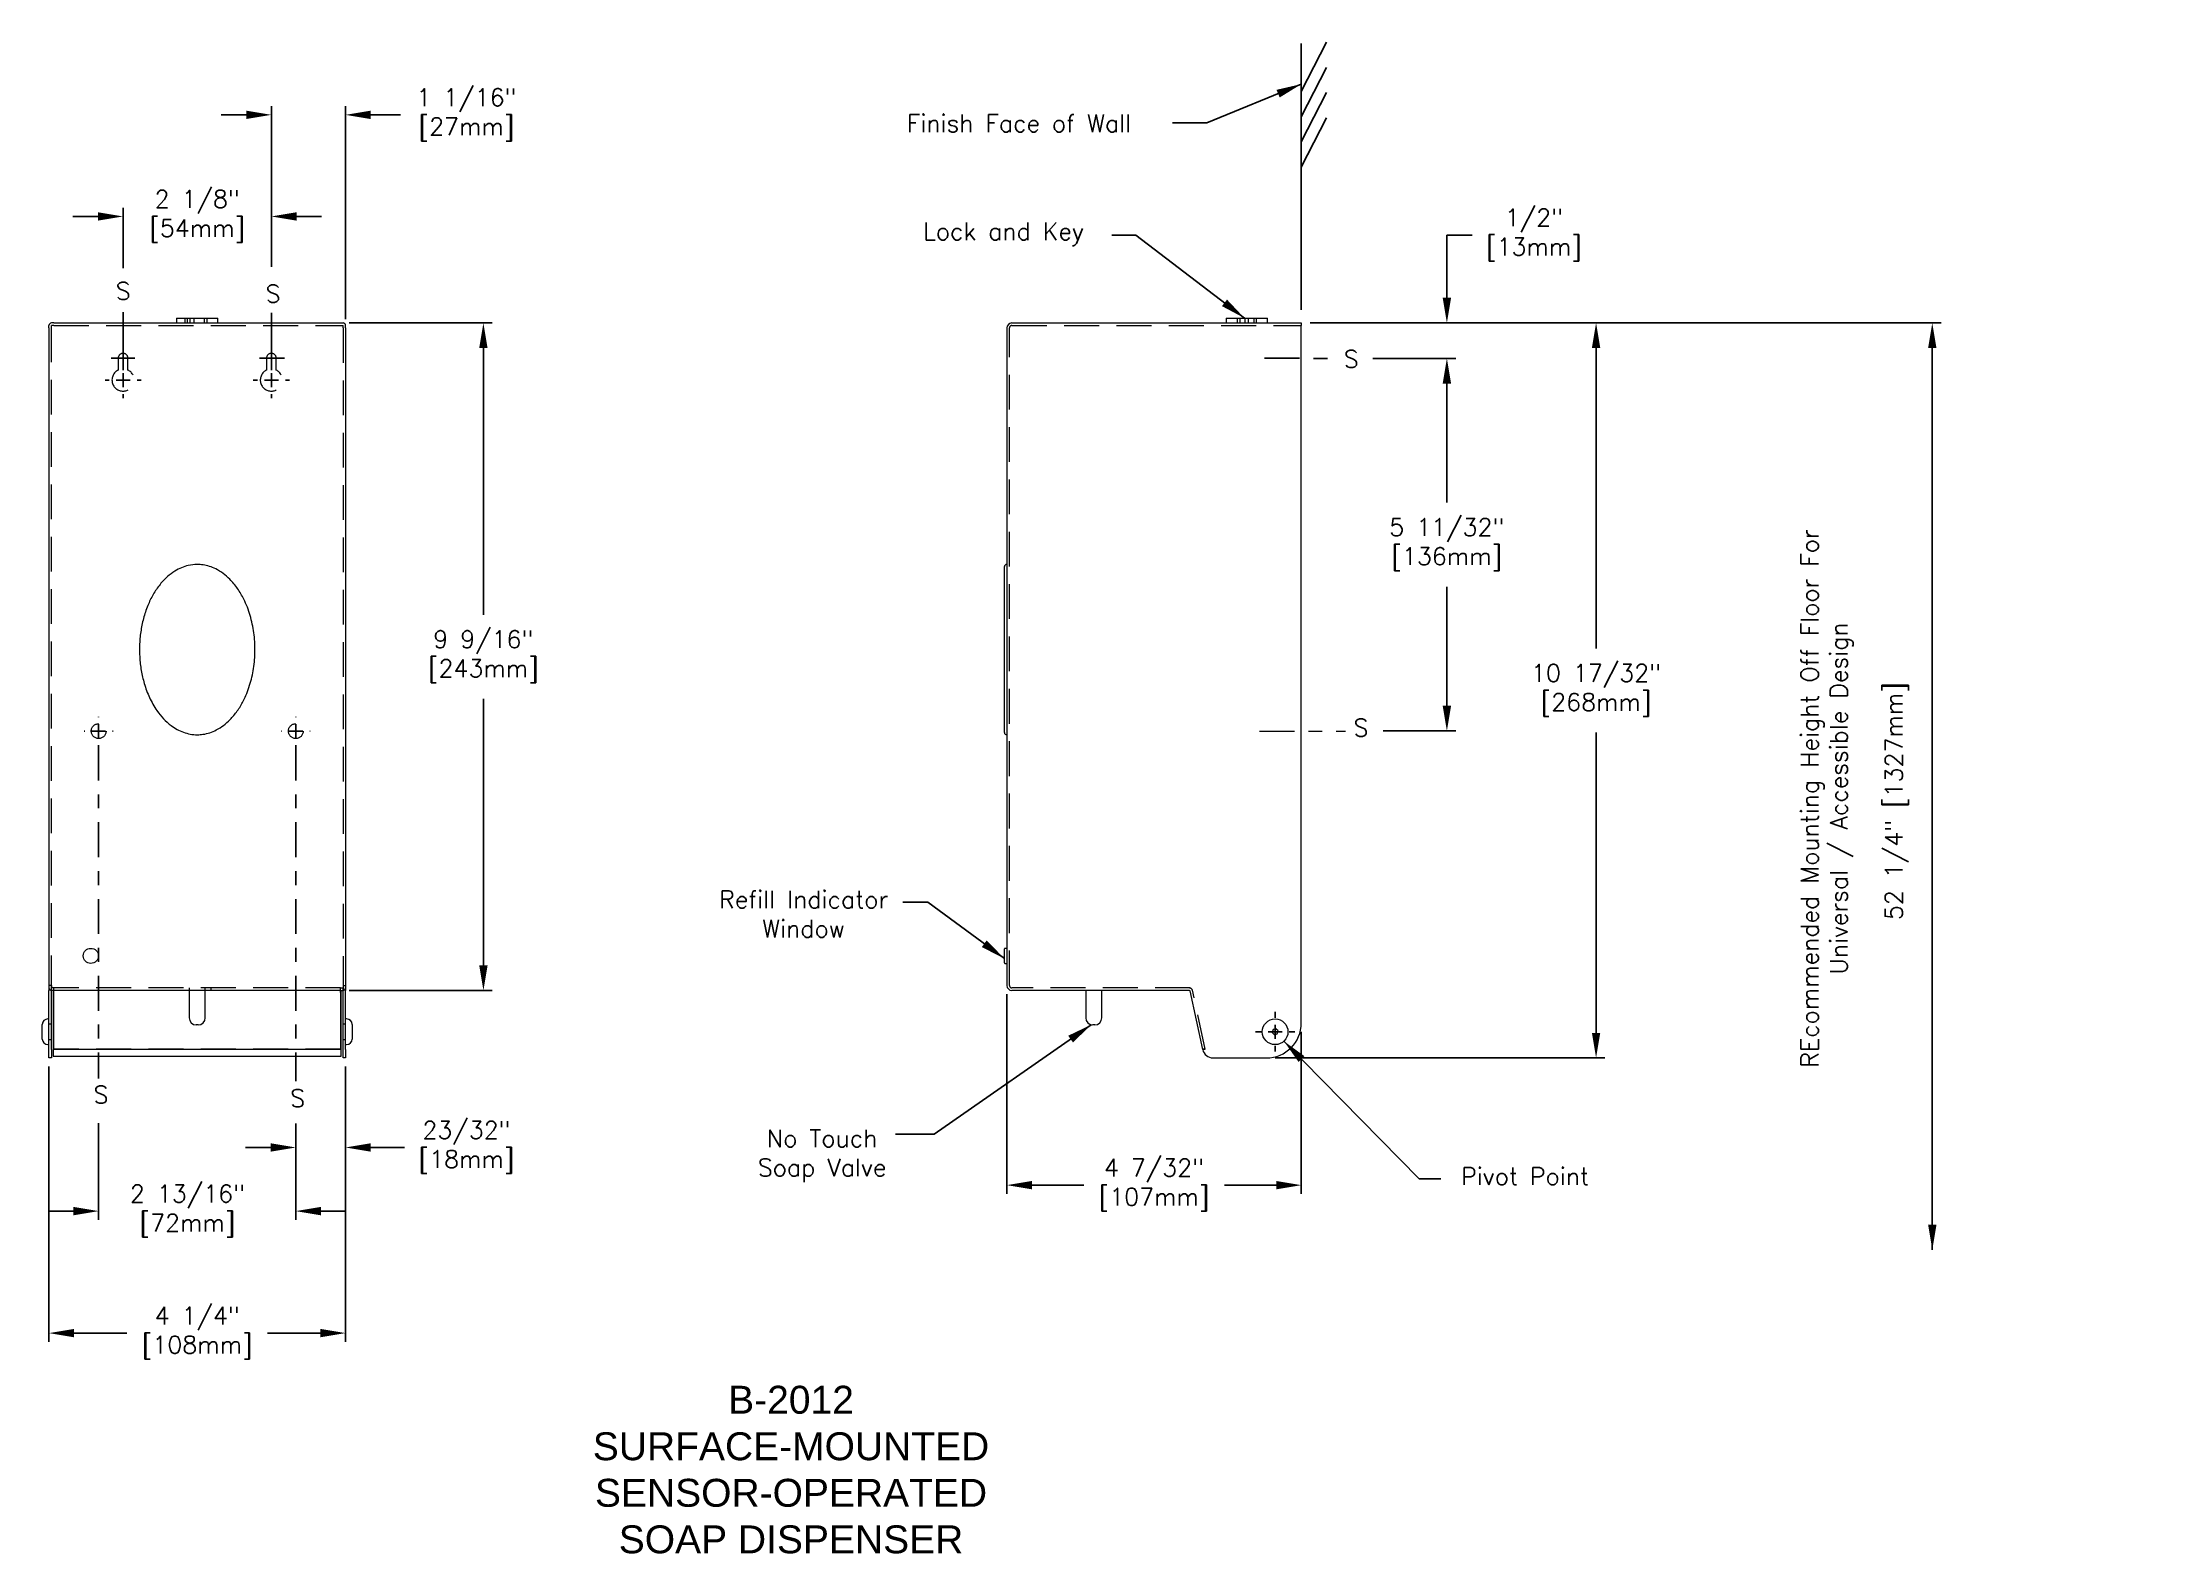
# Model space of a CAD drawing. Header units: inches. Extents: x 7.3 to 22.5, y 1.7 to 12.5.
import ezdxf

# ---------------------------------------------------------------- set-up
doc = ezdxf.new("R2010")
doc.units = ezdxf.units.IN
doc.header["$MEASUREMENT"] = 0
doc.header["$PDSIZE"] = -1
for name, pattern in [('CENTER', [0.4, 0.25, -0.05, 0.05, -0.05]), ('DASHED2', [0.375, 0.25, -0.125]), ('HIDDEN', [0.075, 0.05, -0.025])]:
    doc.linetypes.add(name, pattern=pattern)
doc.layers.add('DIMENSIONS', color=1, linetype='Continuous')
doc.layers.add('Object', color=4, linetype='Continuous')
doc.styles.get("Standard").update_dxf_attribs({"font": 'romans.shx'})
doc.dimstyles.get("Standard").update_dxf_attribs({"dimtxt": 0.125, "dimasz": 0.18, "dimexe": 0.0625, "dimexo": 0.0625, "dimgap": 0.09, "dimtad": 0, "dimtih": 1, "dimtoh": 1, "dimdec": 5, "dimlfac": 2, "dimzin": 0, "dimdsep": 46, "dimlunit": 5, "dimtxsty": 'Standard', "dimcen": 0.09, "dimadec": 0, "dimazin": 0, "dimtfac": 1, "dimtdec": 5, "dimtofl": 0, "dimtmove": 0, "dimatfit": 3, "dimfxl": 1, "dimfrac": 2, "dimtolj": 1, "dimtzin": 0, "dimarcsym": 0})

# ---------------------------------------------------------------- blocks, each defined once
blk = doc.blocks.new('SW_CENTERMARKSYMBOL_0')
at = {"layer": 'DIMENSIONS', "color": 0}
for p, q in [((-0.2, 0), (-0.206, 0)), ((0, 0), (-0.1, 0)), ((0, 0.2), (0, 0.206)), ((0, 0), (0, 0.1)), ((0, 0), (0, -0.1)), ((0, 0), (0.1, 0)), ((0.2, 0), (0.206, 0)), ((0, -0.2), (0, -0.206))]:
    blk.add_line(p, q, dxfattribs=at)
blk = doc.blocks.new('SW_CENTERMARKSYMBOL_1')
at = {"layer": 'DIMENSIONS', "color": 0}
for p, q in [((-0.2, 0), (-0.206, 0)), ((0, 0), (-0.1, 0)), ((0, 0.2), (0, 0.206)), ((0, 0), (0, 0.1)), ((0, 0), (0, -0.1)), ((0, 0), (0.1, 0)), ((0.2, 0), (0.206, 0)), ((0, -0.2), (0, -0.206))]:
    blk.add_line(p, q, dxfattribs=at)
blk = doc.blocks.new('SW_CENTERMARKSYMBOL_2')
at = {"layer": 'DIMENSIONS', "color": 0}
for p, q in [((-0.1, 0), (-0.17, 0)), ((0, 0), (-0.1, 0)), ((0, 0.1), (0, 0.17)), ((0, 0), (0, 0.1)), ((0, 0), (0, -0.1)), ((0, 0), (0.1, 0)), ((0.1, 0), (0.17, 0)), ((0, -0.1), (0, -0.17))]:
    blk.add_line(p, q, dxfattribs=at)
blk = doc.blocks.new('SW_CENTERMARKSYMBOL_3')
at = {"layer": 'DIMENSIONS', "color": 0}
for p, q in [((-0.1, 0), (-0.17, 0)), ((0, 0), (-0.1, 0)), ((0, 0.1), (0, 0.17)), ((0, 0), (0, 0.1)), ((0, 0), (0, -0.1)), ((0, 0), (0.1, 0)), ((0.1, 0), (0.187, 0)), ((0, -0.1), (0, -0.17))]:
    blk.add_line(p, q, dxfattribs=at)
blk = doc.blocks.new('SW_CENTERMARKSYMBOL_4')
at = {"layer": 'DIMENSIONS', "color": 0}
for p, q in [((-0.2, 0), (-0.259, 0)), ((0, 0), (-0.1, 0)), ((0, 0.2), (0, 0.259)), ((0, 0), (0, 0.1)), ((0, 0), (0, -0.1)), ((0, 0), (0.1, 0)), ((0.2, 0), (0.259, 0)), ((0, -0.2), (0, -0.259))]:
    blk.add_line(p, q, dxfattribs=at)
blk = doc.blocks.new('SW_CENTERMARKSYMBOL_5')
at = {"layer": 'DIMENSIONS', "color": 0}
for p, q in [((-0.2, 0), (-0.259, 0)), ((0, 0), (-0.1, 0)), ((0, 0.2), (0, 0.259)), ((0, 0), (0, 0.1)), ((0, 0), (0, -0.1)), ((0, 0), (0.1, 0)), ((0.2, 0), (0.259, 0)), ((0, -0.2), (0, -0.259))]:
    blk.add_line(p, q, dxfattribs=at)
blk = doc.blocks.new('SW_CENTERMARKSYMBOL_6')
at = {"layer": 'DIMENSIONS', "color": 0}
for p, q in [((-0.2, 0), (-0.284, 0)), ((0, 0), (-0.1, 0)), ((0, 0.2), (0, 0.284)), ((0, 0), (0, 0.1)), ((0, 0), (0, -0.1)), ((0, 0), (0.1, 0)), ((0.2, 0), (0.284, 0)), ((0, -0.2), (0, -0.284))]:
    blk.add_line(p, q, dxfattribs=at)
blk = doc.blocks.new('*D20')
at = {"layer": 'Defpoints', "color": 0}
for p in [(16.781, 10.263), (16.856, 7.594), (17.375, 7.594)]:
    blk.add_point(p, dxfattribs=at)
at = {"layer": 'DIMENSIONS', "color": 0, "lineweight": -2}
for p, q in [((16.844, 10.263), (17.438, 10.263)), ((17.375, 10.083), (17.375, 9.23)), ((17.375, 7.774), (17.375, 8.627)), ((16.918, 7.594), (17.438, 7.594))]:
    blk.add_line(p, q, dxfattribs=at)
at = {"layer": 'DIMENSIONS', "color": 0}
for points in [[(17.345, 10.083), (17.405, 10.083), (17.375, 10.263)], [(17.345, 7.774), (17.405, 7.774), (17.375, 7.594)]]:
    blk.add_solid(points, dxfattribs=at)
at = {"layer": 'DIMENSIONS', "color": 0, "insert": (17.375, 8.929), "char_height": 0.125, "attachment_point": 5}
blk.add_mtext('\\A1;5 11/32"\\P[136mm]', dxfattribs=at)
blk = doc.blocks.new('*D23')
at = {"layer": 'Defpoints', "color": 0}
for p in [(8.953, 11.28), (7.89, 10.847), (8.953, 10.858)]:
    blk.add_point(p, dxfattribs=at)
at = {"layer": 'DIMENSIONS', "color": 0, "lineweight": -2}
for p, q in [((7.71, 11.28), (7.53, 11.28)), ((7.89, 10.91), (7.89, 11.342)), ((8.953, 10.92), (8.953, 11.342)), ((9.133, 11.28), (9.313, 11.28))]:
    blk.add_line(p, q, dxfattribs=at)
at = {"layer": 'DIMENSIONS', "color": 0}
for points in [[(7.71, 11.31), (7.71, 11.25), (7.89, 11.28)], [(9.133, 11.31), (9.133, 11.25), (8.953, 11.28)]]:
    blk.add_solid(points, dxfattribs=at)
at = {"layer": 'DIMENSIONS', "color": 0, "insert": (8.422, 11.28), "char_height": 0.125, "attachment_point": 5}
blk.add_mtext('\\A1;2 1/8"\\P[54mm]', dxfattribs=at)
blk = doc.blocks.new('*D24')
at = {"layer": 'Defpoints', "color": 0}
for p in [(9.484, 12.008), (8.953, 10.858), (9.484, 10.481)]:
    blk.add_point(p, dxfattribs=at)
at = {"layer": 'DIMENSIONS', "color": 0, "lineweight": -2}
for p, q in [((8.773, 12.008), (8.593, 12.008)), ((8.953, 10.92), (8.953, 12.07)), ((9.484, 10.543), (9.484, 12.07)), ((9.664, 12.008), (9.877, 12.008))]:
    blk.add_line(p, q, dxfattribs=at)
at = {"layer": 'DIMENSIONS', "color": 0}
for points in [[(8.773, 12.038), (8.773, 11.978), (8.953, 12.008)], [(9.664, 12.038), (9.664, 11.978), (9.484, 12.008)]]:
    blk.add_solid(points, dxfattribs=at)
at = {"layer": 'DIMENSIONS', "color": 0, "insert": (10.351, 12.008), "char_height": 0.125, "attachment_point": 5}
blk.add_mtext('\\A1;1 1/16"\\P[27mm]', dxfattribs=at)
blk = doc.blocks.new('*D27')
at = {"layer": 'Defpoints', "color": 0}
for p in [(16.332, 10.517), (16.781, 10.263), (17.375, 10.263)]:
    blk.add_point(p, dxfattribs=at)
at = {"layer": 'DIMENSIONS', "color": 0, "lineweight": -2}
for p, q in [((17.375, 10.697), (17.375, 11.147)), ((17.375, 11.147), (17.555, 11.147)), ((16.395, 10.517), (17.438, 10.517)), ((16.844, 10.263), (17.438, 10.263)), ((17.375, 10.083), (17.375, 9.903))]:
    blk.add_line(p, q, dxfattribs=at)
at = {"layer": 'DIMENSIONS', "color": 0}
for points in [[(17.345, 10.697), (17.405, 10.697), (17.375, 10.517)], [(17.345, 10.083), (17.405, 10.083), (17.375, 10.263)]]:
    blk.add_solid(points, dxfattribs=at)
at = {"layer": 'DIMENSIONS', "color": 0, "insert": (17.999, 11.147), "char_height": 0.125, "attachment_point": 5}
blk.add_mtext('\\A1;1/2"\\P[13mm]', dxfattribs=at)
blk = doc.blocks.new('*D28')
at = {"layer": 'Defpoints', "color": 0}
for p in [(7.715, 4.845), (9.128, 4.844), (9.128, 4.154)]:
    blk.add_point(p, dxfattribs=at)
at = {"layer": 'DIMENSIONS', "color": 0, "lineweight": -2}
for p, q in [((7.715, 4.783), (7.715, 4.091)), ((9.128, 4.782), (9.128, 4.091)), ((7.535, 4.154), (7.355, 4.154)), ((9.308, 4.154), (9.488, 4.154))]:
    blk.add_line(p, q, dxfattribs=at)
at = {"layer": 'DIMENSIONS', "color": 0}
for points in [[(7.535, 4.184), (7.535, 4.124), (7.715, 4.154)], [(9.308, 4.184), (9.308, 4.124), (9.128, 4.154)]]:
    blk.add_solid(points, dxfattribs=at)
at = {"layer": 'DIMENSIONS', "color": 0, "insert": (8.352, 4.154), "char_height": 0.125, "attachment_point": 5}
blk.add_mtext('\\A1;2 13/16"\\P[72mm]', dxfattribs=at)
blk = doc.blocks.new('*D29')
at = {"layer": 'Defpoints', "color": 0}
for p in [(9.484, 5.251), (9.128, 4.785), (9.484, 4.61)]:
    blk.add_point(p, dxfattribs=at)
at = {"layer": 'DIMENSIONS', "color": 0, "lineweight": -2}
for p, q in [((9.484, 5.189), (9.484, 4.547)), ((9.128, 4.722), (9.128, 4.547)), ((8.948, 4.61), (8.768, 4.61)), ((9.664, 4.61), (9.907, 4.61))]:
    blk.add_line(p, q, dxfattribs=at)
at = {"layer": 'DIMENSIONS', "color": 0}
for points in [[(8.948, 4.64), (8.948, 4.58), (9.128, 4.61)], [(9.664, 4.64), (9.664, 4.58), (9.484, 4.61)]]:
    blk.add_solid(points, dxfattribs=at)
at = {"layer": 'DIMENSIONS', "color": 0, "insert": (10.351, 4.61), "char_height": 0.125, "attachment_point": 5}
blk.add_mtext('\\A1;23/32"\\P[18mm]', dxfattribs=at)
blk = doc.blocks.new('*D33')
at = {"layer": 'Defpoints', "color": 0}
for p in [(16.332, 10.517), (16.082, 5.251), (18.444, 5.251)]:
    blk.add_point(p, dxfattribs=at)
at = {"layer": 'DIMENSIONS', "color": 0, "lineweight": -2}
for p, q in [((16.395, 10.517), (18.506, 10.517)), ((18.444, 10.337), (18.444, 8.185)), ((18.444, 5.431), (18.444, 7.583)), ((16.145, 5.251), (18.506, 5.251))]:
    blk.add_line(p, q, dxfattribs=at)
at = {"layer": 'DIMENSIONS', "color": 0}
for points in [[(18.414, 10.337), (18.474, 10.337), (18.444, 10.517)], [(18.414, 5.431), (18.474, 5.431), (18.444, 5.251)]]:
    blk.add_solid(points, dxfattribs=at)
at = {"layer": 'DIMENSIONS', "color": 0, "insert": (18.444, 7.884), "char_height": 0.125, "attachment_point": 5}
blk.add_mtext('\\A1;10 17/32"\\P[268mm]', dxfattribs=at)
blk = doc.blocks.new('*D34')
at = {"layer": 'Defpoints', "color": 0}
for p in [(9.448, 10.517), (9.448, 5.735), (10.472, 5.735)]:
    blk.add_point(p, dxfattribs=at)
at = {"layer": 'DIMENSIONS', "color": 0, "lineweight": -2}
for p, q in [((9.511, 10.517), (10.534, 10.517)), ((10.472, 10.337), (10.472, 8.427)), ((10.472, 5.915), (10.472, 7.825)), ((9.511, 5.735), (10.534, 5.735))]:
    blk.add_line(p, q, dxfattribs=at)
at = {"layer": 'DIMENSIONS', "color": 0}
for points in [[(10.442, 10.337), (10.502, 10.337), (10.472, 10.517)], [(10.442, 5.915), (10.502, 5.915), (10.472, 5.735)]]:
    blk.add_solid(points, dxfattribs=at)
at = {"layer": 'DIMENSIONS', "color": 0, "insert": (10.472, 8.126), "char_height": 0.125, "attachment_point": 5}
blk.add_mtext('\\A1;9 9/16"\\P[243mm]', dxfattribs=at)
blk = doc.blocks.new('*D38')
at = {"layer": 'Defpoints', "color": 0}
for p in [(7.359, 5.251), (9.484, 5.251), (9.484, 3.28)]:
    blk.add_point(p, dxfattribs=at)
at = {"layer": 'DIMENSIONS', "color": 0, "lineweight": -2}
for p, q in [((7.359, 5.189), (7.359, 3.217)), ((9.484, 5.189), (9.484, 3.217)), ((7.539, 3.28), (7.918, 3.28)), ((9.304, 3.28), (8.925, 3.28))]:
    blk.add_line(p, q, dxfattribs=at)
at = {"layer": 'DIMENSIONS', "color": 0}
for points in [[(7.539, 3.31), (7.539, 3.25), (7.359, 3.28)], [(9.304, 3.31), (9.304, 3.25), (9.484, 3.28)]]:
    blk.add_solid(points, dxfattribs=at)
at = {"layer": 'DIMENSIONS', "color": 0, "insert": (8.422, 3.28), "char_height": 0.125, "attachment_point": 5}
blk.add_mtext('\\A1;4 1/4"\\P[108mm]', dxfattribs=at)
blk = doc.blocks.new('*D39')
at = {"layer": 'Defpoints', "color": 0}
for p in [(14.223, 5.771), (16.332, 5.501), (16.332, 4.34)]:
    blk.add_point(p, dxfattribs=at)
at = {"layer": 'DIMENSIONS', "color": 0, "lineweight": -2}
for p, q in [((14.223, 5.709), (14.223, 4.277)), ((16.332, 5.439), (16.332, 4.277)), ((14.403, 4.34), (14.774, 4.34)), ((16.152, 4.34), (15.781, 4.34))]:
    blk.add_line(p, q, dxfattribs=at)
at = {"layer": 'DIMENSIONS', "color": 0}
for points in [[(14.403, 4.37), (14.403, 4.31), (14.223, 4.34)], [(16.152, 4.37), (16.152, 4.31), (16.332, 4.34)]]:
    blk.add_solid(points, dxfattribs=at)
at = {"layer": 'DIMENSIONS', "color": 0, "insert": (15.277, 4.34), "char_height": 0.125, "attachment_point": 5}
blk.add_mtext('\\A1;4 7/32"\\P[107mm]', dxfattribs=at)

msp = doc.modelspace()

# ---------------------------------------------------------------- linework, layer by layer
at = {"layer": 'DIMENSIONS'}
for p, q in [((16.33215292, 12.17404106), (16.51194845, 12.52760345)), ((16.33215292, 10.61050704), (16.33215292, 12.51861166)), ((16.33215292, 11.99404106), (16.51194845, 12.34760345)), ((16.33215292, 11.81404106), (16.51194845, 12.16760345)), ((16.33215292, 11.63404106), (16.51194845, 11.98760345)), ((7.89043862, 10.34889569), (7.89043862, 10.59349871)), ((8.95293862, 10.34889569), (8.95293862, 10.5900504)), ((16.39465292, 10.51689569), (20.91537755, 10.51689569)), ((20.85287755, 10.33689569), (20.85287755, 3.87699036))]:
    msp.add_line(p, q, dxfattribs=at)
at = {"layer": 'DIMENSIONS', "linetype": 'CENTER'}
for p, q in [((16.06921512, 10.26389569), (16.55160528, 10.26330756)), ((7.71543862, 7.48989569), (7.71543862, 5.10315297)), ((9.12793862, 7.48989569), (9.12793862, 5.08570942))]:
    msp.add_line(p, q, dxfattribs=at)
at = {"layer": 'DIMENSIONS', "linetype": 'CENTER', "lineweight": 0}
msp.add_line((16.03256565, 7.59289569), (16.64959765, 7.59289569), dxfattribs=at)
at = {"layer": 'DIMENSIONS'}
for points in [[(20.82287755, 10.33689569), (20.88287755, 10.33689569), (20.85287755, 10.51689569)], [(20.82287755, 4.05699036), (20.88287755, 4.05699036), (20.85287755, 3.87699036)]]:
    msp.add_solid(points, dxfattribs=at)
at = {"layer": 'Object', "linetype": 'Continuous', "lineweight": 15}
for p, q in [((7.35918862, 10.48089569), (7.35918862, 10.49889569)), ((7.35918862, 10.48089569), (7.35918862, 5.73564569)), ((7.39518862, 10.51689569), (7.37718862, 10.51689569)), ((7.39518862, 10.51689569), (9.44818862, 10.51689569)), ((8.27418862, 10.55189569), (8.27418862, 10.51689569)), ((8.27418862, 10.55189569), (8.42168862, 10.55189569)), ((8.42168862, 10.55189569), (8.56918862, 10.55189569)), ((8.56918862, 10.51689569), (8.56918862, 10.55189569)), ((9.44818862, 10.51689569), (9.46618862, 10.51689569)), ((9.48418862, 10.48089569), (9.48418862, 10.49889569)), ((9.48418862, 10.48089569), (9.48418862, 5.73564569)), ((14.22265292, 10.48089569), (14.22265292, 5.77114569)), ((14.25865292, 10.51689569), (16.33215292, 10.51689569)), ((15.79465292, 10.55189569), (15.79465292, 10.51689569)), ((15.79465292, 10.55189569), (16.08965292, 10.55189569)), ((16.08965292, 10.51689569), (16.08965292, 10.55189569)), ((16.33215292, 10.51689569), (16.33215292, 10.49889569)), ((16.33215292, 10.48089569), (16.33215292, 10.49889569)), ((16.33215292, 5.50139569), (16.33215292, 10.48089569)), ((14.22265292, 8.78689569), (14.22015292, 8.78689569)), ((14.22015292, 7.56689569), (14.22265292, 7.56689569)), ((14.20515292, 5.98283208), (14.20515292, 6.03408208)), ((14.20515292, 5.93158208), (14.20515292, 5.98283208)), ((14.22265292, 6.03658208), (14.20765292, 6.03658208)), ((14.20765292, 5.92908208), (14.22265292, 5.92908208)), ((7.35918862, 5.77114569), (7.35918862, 5.75314569)), ((9.48418862, 5.77114569), (9.48418862, 5.75314569)), ((7.35918862, 5.31080231), (7.35918862, 5.73564569)), ((7.39518862, 5.73514569), (7.37718862, 5.73514569)), ((7.37718862, 5.31080231), (7.37718862, 5.73514569)), ((7.39043862, 5.73514569), (7.39043862, 5.26389569)), ((7.39518862, 5.31097373), (7.39518862, 5.73756962)), ((9.44818862, 5.73514569), (7.39518862, 5.73514569)), ((8.36418862, 5.73514569), (8.36418862, 5.53814569)), ((8.47918862, 5.53814569), (8.47918862, 5.73514569)), ((9.44818862, 5.73514569), (9.46618862, 5.73514569)), ((9.44818862, 5.7208881), (9.44818862, 5.73514569)), ((9.44818862, 5.73083955), (9.44818862, 5.31097373)), ((9.45293862, 5.26389569), (9.45293862, 5.73514569)), ((9.46618862, 5.31080231), (9.46618862, 5.73514569)), ((9.48418862, 5.31080231), (9.48418862, 5.73564569)), ((15.52760716, 5.73514569), (14.25865292, 5.73514569)), ((14.78765292, 5.73514569), (14.78765292, 5.53814569)), ((14.90265292, 5.53814569), (14.90265292, 5.73514569)), ((15.62545617, 5.31080231), (15.53566385, 5.73324195)), ((7.31168862, 5.43889569), (7.31168862, 5.49089569)), ((7.35918862, 5.53089569), (7.35168862, 5.53089569)), ((8.42168862, 5.48814569), (8.41418862, 5.48814569)), ((8.42918862, 5.48814569), (8.42168862, 5.48814569)), ((9.49168862, 5.53089569), (9.48418862, 5.53089569)), ((9.53168862, 5.49089569), (9.53168862, 5.38689569)), ((14.85265292, 5.48814569), (14.83765292, 5.48814569)), ((16.15016286, 5.45982547), (16.12928216, 5.45413232)), ((16.16553361, 5.44458883), (16.15016286, 5.45982547)), ((7.31168862, 5.38689569), (7.31168862, 5.43889569)), ((7.35168862, 5.34689569), (7.35918862, 5.34689569)), ((7.35918862, 5.25139569), (7.35918862, 5.31080231)), ((7.37718862, 5.31080231), (7.37718862, 5.25139569)), ((9.44818862, 5.31097373), (7.39518862, 5.31097373)), ((9.46618862, 5.25139569), (9.46618862, 5.31080231)), ((9.48418862, 5.34689569), (9.49168862, 5.34689569)), ((9.48418862, 5.31080231), (9.48418862, 5.25139569)), ((16.12928216, 5.45413232), (16.12377223, 5.43320254)), ((16.12377223, 5.43320254), (16.13914298, 5.4179659)), ((16.13914298, 5.4179659), (16.16002368, 5.42365905)), ((16.16002368, 5.42365905), (16.16553361, 5.44458883)), ((7.37718862, 5.25139569), (7.35918862, 5.25139569)), ((7.39043862, 5.26389569), (9.45293862, 5.26389569)), ((9.48418862, 5.25139569), (9.46618862, 5.25139569)), ((15.69881724, 5.25139569), (16.08215292, 5.25139569))]:
    msp.add_line(p, q, dxfattribs=at)
at = {"layer": 'Object', "linetype": 'HIDDEN', "lineweight": 0}
for p, q in [((7.39518862, 10.49889569), (7.37718862, 10.49889569)), ((7.37718862, 10.48089569), (7.37718862, 10.49889569)), ((8.33418862, 10.51689569), (8.33418862, 10.55189569)), ((8.35281374, 10.51689569), (8.35281374, 10.55189569)), ((8.37198639, 10.51689569), (8.37198639, 10.55189569)), ((8.39918862, 10.51689569), (8.39918862, 10.55189569)), ((8.47293862, 10.51689569), (8.47293862, 10.55189569)), ((8.49168862, 10.51689569), (8.49168862, 10.55189569)), ((9.44818862, 10.49889569), (9.46618862, 10.49889569)), ((9.46618862, 10.48089569), (9.46618862, 10.49889569)), ((15.87215292, 10.55189569), (15.87215292, 10.51689569)), ((15.89090292, 10.55189569), (15.89090292, 10.51689569)), ((15.92965292, 10.51689569), (15.92965292, 10.55189569)), ((15.95465292, 10.51689569), (15.95465292, 10.55189569)), ((15.99340292, 10.51689569), (15.99340292, 10.55189569)), ((16.01215292, 10.51689569), (16.01215292, 10.55189569)), ((14.20515292, 8.77188729), (14.20515478, 8.77165676)), ((14.22484042, 8.78689569), (14.22265292, 8.78689569)), ((14.20515293, 7.58191707), (14.20515742, 7.58227002)), ((7.37718862, 5.77114569), (7.35918862, 5.77114569)), ((7.37718862, 5.77114569), (7.37718862, 5.75314569)), ((9.46618862, 5.77114569), (9.46618862, 5.75314569)), ((9.46618862, 5.77114569), (9.48418862, 5.77114569)), ((7.39518862, 5.75314569), (7.37718862, 5.75314569)), ((7.37718862, 5.73514569), (7.37718862, 5.75314569)), ((7.39518862, 5.73514569), (7.39518862, 5.75314569)), ((8.36418862, 5.75314569), (8.36418862, 5.73514569)), ((8.47918862, 5.73514569), (8.47918862, 5.75314569)), ((8.51918862, 5.75314569), (8.51918862, 5.73514569)), ((9.44818862, 5.75314569), (9.46618862, 5.75314569)), ((9.44818862, 5.73514569), (9.44818862, 5.75314569)), ((9.46618862, 5.73514569), (9.46618862, 5.75314569)), ((7.37718862, 5.49389569), (7.35918862, 5.49389569)), ((9.48418862, 5.49389569), (9.46618862, 5.49389569)), ((7.35918862, 5.38389569), (7.37718862, 5.38389569)), ((9.46618862, 5.38389569), (9.48418862, 5.38389569))]:
    msp.add_line(p, q, dxfattribs=at)
at = {"layer": 'Object', "linetype": 'DASHED2', "lineweight": 0}
for p, q in [((7.37718862, 5.73564569), (7.37718862, 10.48089569)), ((7.39518862, 10.49889569), (9.44818862, 10.49889569)), ((9.46618862, 10.48089569), (9.46618862, 5.73564569)), ((14.24065292, 5.77114569), (14.24065292, 10.48089569)), ((14.25865292, 10.49889569), (16.33215292, 10.49889569)), ((7.85543862, 10.26389569), (7.85543862, 10.17927671)), ((7.92543862, 10.17927671), (7.92543862, 10.26389569)), ((8.91793862, 10.26389569), (8.91793862, 10.17927671)), ((8.98793862, 10.17927671), (8.98793862, 10.26389569)), ((9.44818862, 5.75314569), (7.39518862, 5.75314569)), ((9.44818862, 5.31471614), (7.39518862, 5.31471614))]:
    msp.add_line(p, q, dxfattribs=at)
at = {"layer": 'Object', "linetype": 'DASHED2', "lineweight": 15}
for p, q in [((15.53515292, 5.75314569), (14.25865292, 5.75314569)), ((15.64306282, 5.31454472), (15.55327051, 5.73698436))]:
    msp.add_line(p, q, dxfattribs=at)
at = {"layer": 'Object'}
msp.add_line((15.64306282, 5.31454472), (15.62466069, 5.31454472), dxfattribs=at)
at = {"layer": 'Object', "linetype": 'DASHED2', "lineweight": 0}
for centre in [(7.71543862, 7.59289569), (9.12793862, 7.59289569)]:
    msp.add_circle(centre, 0.053, dxfattribs=at)
at = {"layer": 'Object', "linetype": 'Continuous', "lineweight": 15}
for centre, radius in [((7.65918862, 5.98283208), 0.05375), ((16.14465292, 5.43889569), 0.092)]:
    msp.add_circle(centre, radius, dxfattribs=at)
for centre, radius, start, end in [((7.37718862, 10.49889569), 0.018, 90, 180), ((9.46618862, 10.49889569), 0.018, 0, 90), ((14.25865292, 10.48089569), 0.036, 90, 180), ((14.22015284, 8.77189281), 0.01499992, 90.102090361, 180.021070127), ((14.22015272, 7.58190301), 0.0149998, 179.946292179, 270.101043832), ((14.20765292, 6.03408208), 0.0025, 90, 180), ((14.20765292, 5.93158208), 0.0025, 180, 270), ((14.25865292, 5.77114569), 0.036, 180, 270), ((7.37718862, 5.75314569), 0.018, 180, 270), ((9.46618862, 5.75314569), 0.018, 270, 0), ((15.52760716, 5.71714569), 0.018, 63.410594756, 90), ((7.35168862, 5.49089569), 0.04, 90, 180), ((8.41418862, 5.53814569), 0.05, 180, 270), ((8.42918862, 5.53814569), 0.05, 270, 0), ((9.49168862, 5.49089569), 0.04, 0, 90), ((14.83765292, 5.53814569), 0.05, 180, 270), ((14.85265292, 5.53814569), 0.05, 270, 360), ((16.08215292, 5.50139569), 0.25, 270, 0), ((7.35168862, 5.38689569), 0.04, 180, 270), ((9.49168862, 5.38689569), 0.04, 270, 0), ((15.69881724, 5.32639569), 0.075, 192, 270)]:
    msp.add_arc(centre, radius, start, end, dxfattribs=at)
at = {"layer": 'Object', "linetype": 'HIDDEN', "lineweight": 0}
for centre, start, end in [((14.25865292, 10.48089569), 90, 180), ((14.25865292, 5.77114569), 180, 270)]:
    msp.add_arc(centre, 0.018, start, end, dxfattribs=at)
at = {"layer": 'Object', "linetype": 'DASHED2', "lineweight": 0}
for centre, radius, start, end in [((7.89043862, 10.10789569), 0.0795, 116.11993354, 63.88006646), ((7.89043862, 10.26389569), 0.035, 0, 180), ((8.95293862, 10.10789569), 0.0795, 116.11993354, 63.88006646), ((8.95293862, 10.26389569), 0.035, 0, 180)]:
    msp.add_arc(centre, radius, start, end, dxfattribs=at)
at = {"layer": 'Object', "linetype": 'CENTER', "lineweight": 15}
msp.add_arc((15.52377996, 5.7186116), 0.03474552, 31.923125991, 83.676065302, dxfattribs=at)
at = {"layer": 'Object', "linetype": 'Continuous', "lineweight": 15}
for points, knots in [([(8.42168862, 8.78689569), (8.43568199, 8.78628698), (8.46552642, 8.78498876), (8.51014865, 8.77395496), (8.55903868, 8.75410653), (8.60833385, 8.72336046), (8.66209425, 8.67644967), (8.71265794, 8.61461817), (8.76337672, 8.52772913), (8.80416029, 8.42170757), (8.83042444, 8.29722109), (8.838505, 8.16904971), (8.82827744, 8.04203557), (8.80035876, 7.9199914), (8.7594796, 7.8184234), (8.71046361, 7.73655375), (8.66271528, 7.67831005), (8.61138398, 7.63278458), (8.56227208, 7.60137476), (8.51221689, 7.58027891), (8.46602616, 7.56914846), (8.41863133, 7.56563182), (8.37111685, 7.57004238), (8.32235118, 7.5832524), (8.27668526, 7.60424914), (8.22778304, 7.63585977), (8.1783533, 7.68067469), (8.12472136, 7.74758323), (8.0772427, 7.83212159), (8.04120038, 7.9295562), (8.01876144, 8.02712476), (8.00783093, 8.1228073), (8.00721913, 8.21953794), (8.01700466, 8.31621684), (8.03769034, 8.41157383), (8.06880099, 8.50057881), (8.1096837, 8.58164888), (8.15601684, 8.64771454), (8.20708578, 8.70070119), (8.25659423, 8.73827928), (8.30745479, 8.76455657), (8.36125763, 8.78291933), (8.40022995, 8.78548371), (8.42168862, 8.78689569)], [0, 0, 0, 0, 0.0129343166, 0.0275857472, 0.0422461907, 0.0616185309, 0.0810172058, 0.1080374908, 0.135101162, 0.1738099314, 0.2125667182, 0.2523917959, 0.2922156263, 0.3300431297, 0.3678234097, 0.3929686882, 0.418080984, 0.4371702336, 0.4562351475, 0.4717351362, 0.4872237806, 0.4999716865, 0.515547826, 0.5311316629, 0.5464902684, 0.5618608805, 0.5848474261, 0.6078697359, 0.6409403944, 0.674061028, 0.7036609325, 0.7333625392, 0.7629810018, 0.7929888245, 0.8230846702, 0.8530515007, 0.8799694815, 0.9068542411, 0.9273642814, 0.9478463608, 0.9640268612, 0.9801927211, 1, 1, 1, 1]), ([(14.20515292, 7.58189569), (14.20515292, 7.5824614), (14.20515292, 7.58370805), (14.20515292, 7.5945851), (14.20515292, 7.61456118), (14.20515292, 7.64472385), (14.20515292, 7.68851535), (14.20515292, 7.74512466), (14.20515292, 7.82456396), (14.20515292, 7.92416379), (14.20515292, 8.04347583), (14.20515292, 8.16872865), (14.20515292, 8.29411223), (14.20515292, 8.4167274), (14.20515292, 8.52021624), (14.20515292, 8.60553568), (14.20515292, 8.6653464), (14.20515292, 8.71101336), (14.20515292, 8.74040343), (14.20515292, 8.75958574), (14.20515292, 8.77006592), (14.20515292, 8.77131506), (14.20515292, 8.77189569)], [0, 0, 0, 0, 0.02486408328, 0.05479181524, 0.08557082953, 0.12284379889, 0.16113212789, 0.21086849705, 0.26180460901, 0.33710780894, 0.41448367045, 0.49428005509, 0.57578185179, 0.65303871954, 0.73225511185, 0.78578267656, 0.84060911468, 0.87849929515, 0.91736251605, 0.94572483027, 0.9747720929, 1, 1, 1, 1])]:
    msp.add_open_spline(points, degree=3, knots=knots, dxfattribs=at)

# ---------------------------------------------------------------- block references
at = {"layer": 'DIMENSIONS', "xscale": 0.5, "yscale": 0.5, "zscale": 0.5}
for name, p in [('SW_CENTERMARKSYMBOL_2', (7.89043862, 10.26389569)), ('SW_CENTERMARKSYMBOL_3', (8.95293862, 10.26389569)), ('SW_CENTERMARKSYMBOL_5', (7.89043862, 10.10789569)), ('SW_CENTERMARKSYMBOL_4', (8.95293862, 10.10789569)), ('SW_CENTERMARKSYMBOL_1', (7.71543862, 7.59289569)), ('SW_CENTERMARKSYMBOL_0', (9.12793862, 7.59289569))]:
    msp.add_blockref(name, p, dxfattribs=at)
at = {"layer": 'Object', "xscale": 0.5, "yscale": 0.5, "zscale": 0.5}
msp.add_blockref('SW_CENTERMARKSYMBOL_6', (16.14465292, 5.43889569), dxfattribs=at)

# ---------------------------------------------------------------- texts
at = {"layer": 'DIMENSIONS', "char_height": 0.125}
for s, insert, width, attachment_point in [('Finish Face of Wall', (13.50648601, 12.00979699), 3.0742950757, 1), ('Lock and Key', (13.62224508, 11.23610242), 3.0742950757, 1), ('S', (7.8378362, 10.8091219), 3.0742950757, 1), ('S', (8.9117993, 10.78899913), 3.0742950757, 1), ('S', (16.63631161, 10.32189954), 3.0742950757, 1), ('S', (16.70576783, 7.68014022), 3.0742950757, 1), ('Refill Indicator Window', (12.76665999, 6.44871445), 1.6145189293, 2), ('S', (7.67852427, 5.05136219), 3.0742950757, 1), ('S', (9.08736613, 5.02529072), 3.0742950757, 1), ('No Touch Soap Valve', (12.89869173, 4.73746321), 1.2390185705, 2), ('Pivot Point', (17.93502039, 4.46619937), 3.0742950757, 2), ('{\\fArial|b0|i0|c0|p34;\\H1.6x;B-2012\\PSURFACE-MOUNTED\\PSENSOR-OPERATED\\PSOAP DISPENSER\\H0.625x; }', (12.67600669, 2.90269603), 3.3895956103, 2)]:
    msp.add_mtext(s, dxfattribs=dict(at, insert=insert, width=width, attachment_point=attachment_point))
at = {"layer": 'DIMENSIONS', "insert": (19.91188064, 7.10992996), "char_height": 0.125, "width": 4.3214364757, "attachment_point": 2, "rotation": 90}
msp.add_mtext('REcommended Mounting Height Off Floor For Universal / Accessible Design', dxfattribs=at)
at = {"layer": 'DIMENSIONS', "char_height": 0.125, "attachment_point": 5, "rotation": 90}
for s, insert in [('\\A1;52 1/4" [1327mm]', (20.59816043, 7.09097593)), ('\\A1;', (22.46775624, 6.68772284))]:
    msp.add_mtext(s, dxfattribs=dict(at, insert=insert))

# ---------------------------------------------------------------- dimensions: what is measured, and where the dimension line sits
at = {"layer": 'DIMENSIONS'}
for base, p1, p2, text, picture, middle in [((9.48418862, 12.00754174), (8.95293862, 10.85786909), (9.48418862, 10.48089569), '<>\\P[27mm]', '*D24', (10.35085529, 12.00754174)), ((16.33215292, 4.33975664), (14.22265292, 5.77114569), (16.33215292, 5.50139569), '<>\\P[107mm]', '*D39', (15.27740292, 4.33975664)), ((9.48418862, 3.27958582), (7.35918862, 5.25139569), (9.48418862, 5.25139569), '<>\\P[108mm]', '*D38', (8.42168862, 3.27958582)), ((9.48418862, 4.60953547), (9.12793862, 4.78493339), (9.48418862, 5.25139569), '<>\\P[18mm]', '*D29', (10.35085529, 4.60953547)), ((9.12793862, 4.15383012), (7.71543862, 4.84526105), (9.12793862, 4.84442327), '<>\\P[72mm]', '*D28', (8.35241347, 4.15383012))]:
    dim = msp.add_linear_dim(base=base, p1=p1, p2=p2, text=text, dimstyle='Standard', override={"dimpost": '"\\X'}, dxfattribs=at)
    dim.commit()
    dim.dimension.update_dxf_attribs({"geometry": picture, "text_midpoint": middle, "dimtype": 160})
dim = msp.add_linear_dim(base=(8.95293862, 11.27970944), p1=(7.89043862, 10.84737869), p2=(8.95293862, 10.85786909), text='<>\\P[54mm]', dimstyle='Standard', override={"dimpost": '"\\X'}, dxfattribs=at)
dim.commit()
dim.dimension.update_dxf_attribs({"geometry": '*D23', "text_midpoint": (8.42168862, 11.27970944)})
for base, p2, text, override, picture, middle in [((17.37505247, 10.26330756), (16.78127959, 10.26330756), '<>\\P[13mm]', {"dimpost": '"\\X'}, '*D27', (17.99921914, 11.14665209)), ((18.44384183, 5.25139569), (16.08215292, 5.25139569), '<>\\P[268mm]', {"dimdec": 6, "dimpost": '"\\X', "dimtdec": 6}, '*D33', (18.44384183, 7.88414569))]:
    dim = msp.add_linear_dim(base=base, p1=(16.33215292, 10.51689569), p2=p2, angle=90, text=text, dimstyle='Standard', override=override, dxfattribs=at)
    dim.commit()
    dim.dimension.update_dxf_attribs({"geometry": picture, "text_midpoint": middle, "dimtype": 160})
for base, p1, p2, text, picture, middle in [((10.47157397, 5.73514569), (9.44818862, 10.51689569), (9.44818862, 5.73514569), '<>\\P[243mm]', '*D34', (10.47157397, 8.12602069)), ((17.37505247, 7.59403791), (16.78127959, 10.26330756), (16.85586572, 7.59403791), '<>\\P[136mm]', '*D20', (17.37505247, 8.92867273))]:
    dim = msp.add_linear_dim(base=base, p1=p1, p2=p2, angle=90, text=text, dimstyle='Standard', override={"dimpost": '"\\X'}, dxfattribs=at)
    dim.commit()
    dim.dimension.update_dxf_attribs({"geometry": picture, "text_midpoint": middle})

# ---------------------------------------------------------------- leaders
for points in [[(16.33215292, 12.2280251), (15.65470646, 11.94965362), (15.40990641, 11.94965362)], [(15.92467079, 10.55189569), (15.14580748, 11.14562975), (14.97530434, 11.14573163)], [(14.20515292, 5.96281184), (13.65640829, 6.36735871), (13.47691016, 6.36735871)], [(14.82676115, 5.48934641), (13.70204879, 4.70408043), (13.42384552, 4.70408043)], [(16.20726011, 5.37148397), (17.17650266, 4.38591838), (17.33219953, 4.38591838)]]:
    msp.add_leader(points, dimstyle='Standard', override={"dimgap": 0.09, "dimtad": 0}, dxfattribs=at)

doc.saveas('drawing.dxf')
